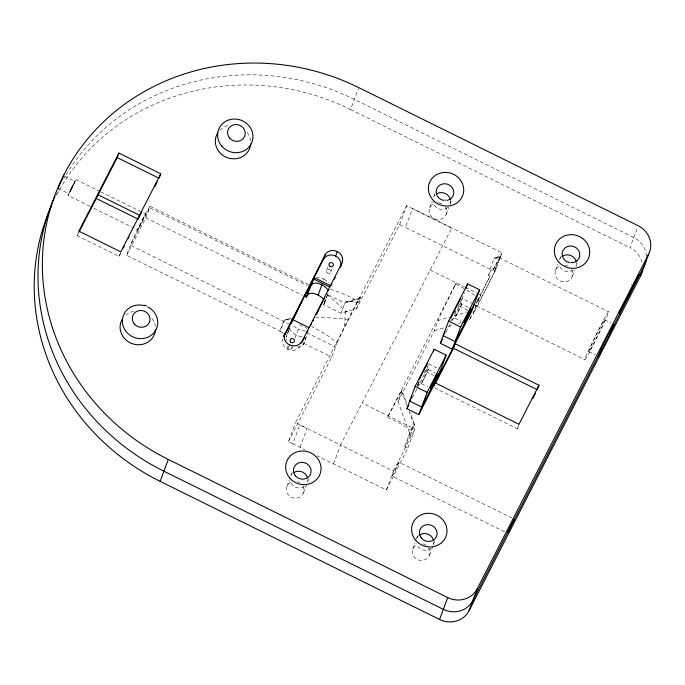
<?xml version="1.0" encoding="UTF-8"?>
<svg xmlns="http://www.w3.org/2000/svg" width="685" height="685" viewBox="0 0 685 685"><rect width="100%" height="100%" fill="white"/><g stroke="black" fill="none" stroke-linecap="round" stroke-linejoin="round"><path stroke-width="0.51" stroke-dasharray="3.42 2.57" d="M428.288 369.635L427.157 366.381M417.148 385.518L421.438 383.531L425.608 374.344M64.322 176.036L74.99 181.311L73.432 185.027M504.605 531.825L392.128 476.229L398.422 463.146L399.03 462.247L512.448 518.314M399.047 462.281L392.18 476.195M89.958 206.331L67.978 195.456L71.634 187.519M71.12 188.392L75.881 179.513L71.137 189.873M288.719 330.17L289.609 327.653L285.979 337.345L289.764 327.901M406.693 205.68L295.475 422.662L340.531 445.027L451.749 228.045L406.693 205.68L399.68 224.543L356.551 308.687L341.061 313.268L323.68 304.679L325.589 299.91L324.562 302.881L324.587 301.46M356.551 308.687L360.593 297.555L346.327 301.768L349.196 301.306L355.095 302.025M326.702 270.447L328.089 266.688M56.47 194.882L56.941 193.607M57.42 192.339L57.651 191.706M58.122 190.439L58.362 189.805M121.014 252.645L119.113 256.37L77.199 235.649L78.869 231.153M119.113 256.37L120.783 251.866M291.168 318.405A26.253 8.828 3.2 0 0 288.231 318.945L284.438 320.571A8.725 2.937 3.2 0 0 284.07 321.111L280.293 331.257L126.665 255.308L130.433 245.161A22.459 0.865 -63.7 0 1 142.78 219.054L145.622 213.985L137.916 229.792L134.876 228.55M126.665 255.308L145.862 217.83L149.63 207.683L307.385 285.662M56.727 194.925A222.813 208.702 20.4 0 1 350.583 109.531L358.375 88.588M283.41 333.252L279.72 331.42L283.487 321.274C284.78 318.063 295.757 319.981 285.662 319.801L287.049 319.287M287.837 349.367L289.087 345.993M295.004 338.236L298.352 329.237L294.738 326.873L292.623 324.502M323.662 280.122L324.065 279.035L322.507 278.35L316.778 277.339M297.341 346.815C303.327 348.545 305.056 341.37 305.981 336.951M302.898 345.249L307.642 333.21L335.496 346.987M323.68 304.679L327.456 294.533L344.838 303.121L360.327 298.54M324.399 303.267L328.329 292.735L327.233 295.655M292.82 443.692L288.462 441.525L295.475 422.662M341.061 313.268L344.838 303.121M288.462 441.525L331.72 357.133L337.037 342.851L326.599 334.7L311.709 326.548M300.073 447.288L307.085 428.425L299.833 424.846L292.82 443.709L304.851 449.66M286.904 486.496L289.301 480.039M292.135 472.419L290.671 476.349A8.914 8.348 20.4 0 1 292.341 473.772M330.384 289.241L339.606 292.298L349.11 296.502L357.921 301.306L357.45 302.59L358.178 301.28A29.172 1.122 -63.7 0 1 358.409 300.869L360.515 297.555L358.409 300.869M303.489 493.02L306.914 483.798M308.721 478.943L307.265 482.874A8.914 8.348 20.4 0 0 307.805 479.705M494.938 271.645L494.407 271.38L496.514 267.27L489.989 269.196L405.451 227.411L412.464 208.548L501.951 252.782L494.938 271.645L473.421 313.644L472.898 313.379L475.775 305.63A26.741 1.027 -63.7 0 1 477.556 300.843L478.087 301.1A26.741 1.027 -63.7 0 1 490.117 275.884L488.431 275.045L491.051 269.916L492.746 270.755A26.741 1.027 -63.7 0 1 499.981 258.074L608.58 311.726M333.544 463.839L340.556 444.976L393.404 471.092L386.391 489.955L317.275 455.825M429.606 207.889L432.012 201.433M434.847 193.812L433.382 197.742A8.914 8.348 20.4 0 1 435.043 195.165M446.192 214.414L448.94 207.033M449.968 204.267L451.432 200.337M386.391 489.955L407.9 447.956L404.758 446.406L410.401 435.395L398.002 401.59L402.035 390.441L407.121 404.364M398.002 401.59L434.341 330.632L438.117 320.486L449.12 317.232M454.986 285.542L456.193 282.802L387.479 417.396L401.538 390.981M417.336 388.232L425.907 371.501L428.39 364.831M404.758 446.406L411.342 429.204M410.401 435.395L414.434 424.255L409.664 411.317M451.766 321.017L459.387 306.144L464.396 292.666M407.9 447.956L414.913 429.093L362.082 402.977M470.741 316.581L469.371 320.272L472.898 313.379M477.873 299.987L478.515 298.275L478.027 297.855M473.421 313.644L476.306 305.895A26.741 1.027 -63.7 0 0 484.218 292.187A26.741 1.027 -63.7 0 0 497.43 264.924L496.908 264.667A26.741 1.027 -63.7 0 0 499.459 257.808L500.495 256.121L495.315 257.671L496.779 257.226M478.087 301.1L480.433 294.781L490.117 275.884M489.989 269.196L493.765 259.05A16.586 5.771 27.1 0 1 495.949 257.483L499.648 257.286L500.05 256.661M494.407 271.38L496.908 264.667M412.721 549.139L415.127 542.683M416.497 538.992L417.961 535.053M429.581 554.944L434.812 540.859M555.441 270.515L557.847 264.059M560.681 256.43L559.217 260.368A8.914 8.348 20.4 0 1 560.732 257.731M572.3 276.303L574.698 269.847M577.172 263.203L576.076 266.157A8.914 8.348 20.4 0 0 576.453 262.877M434.427 387.787L517.303 428.759L518.973 424.263M641.991 262.192A22.28 20.867 20.4 0 0 630.02 247.662L637.803 226.718M291.767 348.417L292.504 346.439M330.692 272.416L332.91 266.491M631.613 285.148L631.921 284.378M475.176 305.382L475.399 304.893M476.024 303.549L476.649 302.213M476.974 301.52L477.471 300.458M477.813 299.739L478.515 298.275M73.518 185.036L71.942 188.255M71.026 188.76L68.885 193.692L71.094 189.771M618.016 311.495L618.238 311.041M425.299 376.288L428.211 369.643L425.924 373.719M425.137 376.63L423.407 380.038M71.934 186.911L75.007 181.337M458.154 312.189L461.75 304.345L460.645 301.023M457.828 312.839L454.883 318.208L461.219 321.359M71.651 188.683L68.003 195.49M345.249 311.101A26.056 2.543 -84.8 0 1 344.332 327.79A22.459 0.865 -63.7 0 1 348.023 320.511L349.478 317.669A44.671 1.721 -63.7 0 1 351.602 313.567A44.439 1.712 -63.7 0 1 357.065 302.95L357.921 301.306M77.199 235.649L78.621 232.857M454.592 286.304L440.609 314.757A17.622 0.676 -63.7 0 0 438.075 320.563M417.311 386.194L420.17 380.612M423.981 373.179L426.841 367.597M454.6 313.396L456.03 310.605M457.94 306.889L460.32 302.239M460.791 301.306L462.221 298.523L473.275 303.986M412.575 397.531L416.865 389.166M446.055 332.165L451.295 321.941M492.746 270.755L501.951 252.782M408.534 436.259L414.168 425.248L409.433 412.319M499.091 259.461L500.29 257.123L493.765 259.05M393.404 471.092L414.913 429.093M517.303 428.759L518.768 425.899M423.184 380.458L421.438 383.531M418.347 383.275L419.288 381.502M468.112 307.368L461.75 304.226C457.417 309.389 457.452 318.508 450.405 320.392M421.403 383.557L427.74 386.725M279.72 331.42L280.293 331.257M454.129 315.751L467.136 311.898M434.341 330.632L444.351 327.678M448.35 326.488L453.359 325.007M458.359 323.525L461.365 322.644M495.94 257.474L499.648 257.286M305.638 330.932L302.436 330.684L298.352 329.237M348.622 319.347L333.852 318.14A142.694 47.993 3.2 0 0 328.791 317.831L322.712 317.557A115.911 38.977 3.2 0 0 315.742 317.36M301.939 336.763C296.973 336.07 290.979 333.364 289.652 328.106M455.688 284.172L464.053 288.453M75.898 179.547L98.82 190.867M100.738 191.817L145.622 213.985M428.262 369.592L435.549 373.188M350.583 109.531L630.02 247.662M499.459 257.808L499.981 258.074M604.641 319.724L611.2 322.969M430.257 269.976L464.584 286.947M465.517 287.409L476.709 292.94M477.642 293.394L480.433 294.781M588.869 351.688L595.436 354.933M475.775 305.63L476.306 305.895M476.426 305.981L584.93 359.676M459.387 306.144L467.675 310.236M149.964 206.288L308.712 284.763M145.862 217.83L302.659 295.338M428.741 363.881L437.955 368.436M58.225 188.418L68.885 193.692M425.907 371.501L434.196 375.603M93.785 208.223L133.926 228.079M299.525 324.664L306.974 328.355M289.952 324.467L130.433 245.161L149.63 207.683A22.459 0.865 -63.7 0 0 142.78 219.054L137.745 229.972M284.335 333.706L287.101 335.076M303.866 343.356L331.72 357.133M399.68 224.543L405.451 227.411M324.065 279.035L329.374 283.17M466.819 290.046L474.851 295.355M327.079 294.661L334.023 300.39A89.846 27.571 50.8 0 1 338.681 304.619L345.257 310.956L347.072 311.658A42.984 14.959 27.1 0 1 351.602 313.567M286.681 340.479L287.101 341.079M461.75 304.226L460.979 302.71M286.347 339.888L285.945 338.767M406.881 405.357L401.77 391.443A17.622 0.676 -63.7 0 0 401.513 391.041M300.193 345.899A9.265 8.674 20.4 0 1 287.863 349.316A9.265 8.674 20.4 0 1 282.751 339.032M291.853 346.815A2.226 2.089 20.4 0 1 290.851 349.307A2.226 2.089 20.4 0 1 288.051 348.682A2.226 2.089 20.4 0 1 288.111 345.968M419.04 381.973A13.289 0.514 -63.7 0 1 416.942 385.809M455.165 311.444A13.289 0.514 -63.7 0 1 454.617 312.548M125.732 315.117A17.827 16.697 20.4 0 1 133.626 311.41M151.873 318.345A17.827 16.697 20.4 0 1 155.307 326.402M219.765 130.304A17.827 16.697 20.4 0 1 228.867 125.458M247.122 132.393A17.827 16.697 20.4 0 1 250.701 142.163M646.366 256.336A22.28 20.867 20.4 0 0 633.788 237.515L354.359 99.385A222.813 208.702 20.4 0 0 64.022 178.374M450.439 200.243A8.914 8.348 20.4 0 1 449.66 204.952M447.699 207.409A8.914 8.348 20.4 0 1 438.691 208.805A8.914 8.348 20.4 0 1 432.911 201.775M431.242 548.043A8.914 8.348 20.4 0 1 416.429 543.899M416.771 538.29A8.914 8.348 20.4 0 1 418.612 535.747M433.742 541.595A8.914 8.348 20.4 0 1 433.074 545.491M304.311 486.538A8.914 8.348 20.4 0 1 290.371 481.238M445.455 207.093A8.914 8.348 20.4 0 1 442.236 218.661A8.914 8.348 20.4 0 1 430.043 214.705A8.914 8.348 20.4 0 1 434.102 203.402M438.503 202.786A8.914 8.348 20.4 0 1 441.714 203.719M571.632 269.684A8.914 8.348 20.4 0 1 567.848 281.081A8.914 8.348 20.4 0 1 555.835 276.603A8.914 8.348 20.4 0 1 560.45 265.515M564.877 265.095A8.914 8.348 20.4 0 1 568.045 266.157M428.493 547.64A8.914 8.348 20.4 0 1 425.839 559.362A8.914 8.348 20.4 0 1 413.492 555.937A8.914 8.348 20.4 0 1 416.994 544.447M423.047 543.899A8.914 8.348 20.4 0 1 426.019 545.209M303.181 486.478A8.914 8.348 20.4 0 1 298.994 497.515A8.914 8.348 20.4 0 1 287.203 493.046A8.914 8.348 20.4 0 1 291.399 482.009M297.487 481.726A8.914 8.348 20.4 0 1 299.705 482.711M573.362 269.907A8.914 8.348 20.4 0 1 558.96 264.504M413.911 424.846A17.622 0.676 -63.7 0 1 414.211 425.171M411.325 429.255A26.355 1.01 -63.7 0 1 413.963 424.726M387.487 417.482A42.196 14.685 27.1 0 1 410.803 430.266M500.024 256.721A17.622 0.676 -63.7 0 1 500.333 257.038M344.752 303.078A17.622 6.131 27.1 0 1 349.239 301.349M349.144 301.263A26.355 9.179 27.1 0 1 357.339 302.59M336.994 342.902A32.041 1.233 -63.7 0 1 344.324 327.901M488.431 275.045A26.741 1.027 -63.7 0 1 491.051 269.916M326.993 272.707A2.226 2.089 20.4 0 0 330.769 272.245A2.226 2.089 20.4 0 0 328.329 269.342A2.226 2.089 20.4 0 0 326.993 272.707M590.821 349.624A26.741 1.027 -63.7 0 0 608.64 311.838A26.741 1.027 -63.7 0 0 590.804 345.642A26.741 1.027 -63.7 0 0 590.821 349.624M592.799 344.983A17.827 0.685 -63.7 0 0 604.675 319.792A17.827 0.685 -63.7 0 0 592.79 342.329A17.827 0.685 -63.7 0 0 592.799 344.983"/><path stroke-width="1.03" d="M291.819 322.275L296.956 311.461M633.548 285.885L635.252 282.169A18.598 0.711 -63.7 0 0 635.389 281.792C635.166 280.927 631.913 289.335 633.599 285.397A17.776 0.685 -63.7 0 1 633.736 285.02L634.798 282.64M55.031 196.047A222.813 208.702 20.4 0 0 163.903 471.203L443.341 609.333A22.28 20.867 20.4 0 0 472.821 600.608L514.358 519.256L507.585 532.742M629.258 294.259L631.459 289.181M62.386 178.973L62.626 178.34M62.857 177.706L63.919 174.855A222.813 208.702 20.4 0 1 358.734 87.611L638.172 225.742A22.28 20.867 20.4 0 1 648.609 254.195L640.449 276.123L469.045 610.755A22.28 20.867 20.4 0 1 439.565 619.48L160.136 481.349A222.813 208.702 20.4 0 1 51.683 205.243M79.1 231.924L117.195 157.567L118.865 153.072L160.778 173.785L159.442 177.381M160.136 481.349L168.287 459.429A222.813 208.702 20.4 0 1 63.919 174.855M284.035 335.787L325.033 255.008L323.363 259.504L304.868 295.603M290.988 323.894L292.615 319.535L309.38 327.824M304.568 296.288L306.486 297.23C308.438 290.543 310.408 279.694 319.51 283.881C323.003 285.14 326.651 287.238 328.209 290.765M306.486 297.23L314.115 277.553L330.881 285.833L331.857 283.941M289.404 345.154L289.507 344.872A9.265 8.674 20.4 0 1 284.977 333.056M323.851 299.747L321.736 297.376L318.123 295.012L322.447 283.402M301.135 343.176L341.798 263.288L340.462 266.893M340.496 267.107A9.265 8.674 20.4 0 0 335.633 256.062L337.328 251.506M479.637 289.815L460.594 326.993L452.314 349.239L440.344 343.322L448.615 321.077L467.658 283.89L479.637 289.815L471.366 312.06L418.835 414.605L406.864 408.688L415.136 386.434L434.179 349.256L446.158 355.173L437.886 377.426M433.459 351.208L434.179 349.256M418.835 414.605L427.115 392.359L446.158 355.173M465.851 288.77L467.658 283.89M434.136 385.518L435.138 382.829L518.973 424.263L538.967 385.227L455.14 343.784L453.47 348.28L435.42 383.506M439.565 619.48L447.716 597.56A22.28 20.867 20.4 0 0 477.197 588.835L648.609 254.195M537.631 388.815L538.967 385.227M469.045 610.755L477.197 588.835M622.879 306.709L623.162 305.947M623.829 304.157L621.997 308.122M629.241 294.028L627.674 297.084L631.998 288.899M625.859 300.766L627.931 296.203L625.174 301.588L625.713 300.544M637.161 278.692L639.242 274.128L636.476 279.514L637.016 278.461M630.894 290.371L630.2 291.784L632.914 286.416L631.955 288.582A17.193 0.659 -63.7 0 1 630.757 290.997L630.697 291.125M630.106 292.486L630.448 291.75M631.904 288.693L632.366 287.52L631.407 289.181M619.814 312.069L621.132 309.235L619.42 313.447L620.353 310.947L619.651 312.309M630.568 291.39L631.382 289.789M633.514 285.799L634.593 283.059M619.36 312.908L619.163 313.413L619.446 312.831M634.421 284.172L636.031 280.405L634.824 282.503M138.284 218.926L138.661 218.172M139.029 217.453L139.38 216.768M118.865 153.072L78.869 231.153L120.783 251.866L160.778 173.785M123.394 247.996L124.353 246.138M128.163 238.697L129.114 236.839M140.511 214.585L141.47 212.718M154.819 186.662L157.199 182.004M283.855 336.635L301.854 301.486M308.695 288.531L314.098 278.324M302.076 342.072L304.508 337.32M306.949 332.576L307.916 330.675M316.213 314.483L318.14 310.716M334.289 279.189L335.265 277.288M412.079 396.418L409.698 401.067L421.669 406.984L440.72 369.806M445.079 331.985L443.178 335.701L455.148 341.618L474.2 304.44M406.864 408.688L408.765 404.963M440.344 343.322L442.245 339.606M532.904 398.285L535.345 393.524M514.247 519.735L598.519 355.207M613.751 325.461L644.225 265.977A22.28 20.867 20.4 0 0 646.075 260.48M139.723 216.118L140.04 215.51L98.118 194.797M307.633 294.978C310.185 291.853 315.04 293.651 318.123 295.012M571.221 262.329L572.189 262.329M444.719 200.029L445.687 200.088M291.399 319.749L292.718 319.972A25.157 0.968 -63.7 0 1 293.856 318.046A22.459 0.865 -63.7 0 1 305.87 293.711A22.459 0.865 -63.7 0 1 310.262 287.075M144.783 305.21L146.325 305.724M448.615 321.077L460.594 326.993M117.195 157.567L159.108 178.28M313.576 279L329.416 286.827M453.47 348.28L537.297 389.714M96.243 198.453L138.165 219.174M415.136 386.434L427.115 392.359M168.287 459.429L447.716 597.56M323.303 259.469A9.265 8.674 20.4 0 1 335.633 256.062M301.862 341.404A9.265 8.674 20.4 0 1 289.541 344.812M341.866 263.323A9.265 8.674 20.4 0 0 337.303 251.566A9.265 8.674 20.4 0 0 324.973 254.974M58.422 188.366A6.91 0.471 -64.3 0 1 58.276 188.452M58.293 188.084A6.91 0.471 -64.3 0 1 62.207 179.299M419.331 379.37A13.289 0.514 -63.7 0 1 427.106 364.223M427.723 363.307A13.289 0.514 -63.7 0 1 427.817 363.221M450.798 318.362A13.289 0.514 -63.7 0 1 460.722 298.651M147.669 306.931A17.827 16.697 20.4 0 1 150.94 335.504A17.827 16.697 20.4 0 1 122.718 324.45A17.827 16.697 20.4 0 1 144.638 305.75M155.427 329.793A17.827 16.697 20.4 0 1 132.522 343.784A17.827 16.697 20.4 0 1 122.555 318.731M250.667 143.85A17.827 16.697 20.4 0 1 227.762 157.833A17.827 16.697 20.4 0 1 217.804 132.787M443.503 200.388A8.914 8.348 20.4 0 1 437.45 187.416A8.914 8.348 20.4 0 1 452.134 187.519A8.914 8.348 20.4 0 1 447.04 200.414M569.929 262.723A8.914 8.348 20.4 0 1 563.335 249.802A8.914 8.348 20.4 0 1 578.174 249.862A8.914 8.348 20.4 0 1 572.617 262.732M436.328 194.086A8.914 8.348 20.4 0 1 450.276 199.386M419.263 535.199A8.914 8.348 20.4 0 1 433.417 539.891M293.625 472.693A8.914 8.348 20.4 0 1 307.565 477.993M642.299 270.626A22.28 20.867 20.4 0 1 640.449 276.123M561.931 256.61A8.914 8.348 20.4 0 1 576.333 262.021M316.538 313.944A22.459 0.865 -63.7 0 1 324.407 298.694M310.416 325.795A40.569 1.558 -63.7 0 1 311.273 324.159M312.591 321.633A40.569 1.558 -63.7 0 1 313.422 320.066M292.161 318.268A26.253 8.828 3.2 0 1 293.874 318.071M430.463 387.941L437.364 374.087L430.514 388.035M463.942 322.575L470.843 308.721L463.942 322.575M621.492 309.098L624.574 302.513L621.492 309.098M329.502 265.96A2.226 2.089 20.4 0 0 333.278 265.497A2.226 2.089 20.4 0 0 330.838 262.595A2.226 2.089 20.4 0 0 329.502 265.96M290.577 341.961A2.226 2.089 20.4 0 0 294.353 341.498A2.226 2.089 20.4 0 0 291.913 338.595A2.226 2.089 20.4 0 0 290.577 341.961M134.354 324.005A8.914 8.348 20.4 0 0 149.45 322.113A8.914 8.348 20.4 0 0 139.62 310.536A8.914 8.348 20.4 0 0 134.354 324.005M221.675 146.042A17.827 16.697 20.4 0 0 251.883 142.386A17.827 16.697 20.4 0 0 232.335 119.156A17.827 16.697 20.4 0 0 221.675 146.042M229.595 138.053A8.914 8.348 20.4 0 0 244.691 136.161A8.914 8.348 20.4 0 0 234.869 124.584A8.914 8.348 20.4 0 0 229.595 138.053M421.164 537.828A8.914 8.348 20.4 0 0 436.371 536.638A8.914 8.348 20.4 0 0 427.115 524.65A8.914 8.348 20.4 0 0 421.164 537.828M295.449 475.852A8.914 8.348 20.4 0 0 310.553 474.029A8.914 8.348 20.4 0 0 300.775 462.409A8.914 8.348 20.4 0 0 295.449 475.852M432.483 199.463A17.827 16.697 20.4 0 0 462.666 195.687A17.827 16.697 20.4 0 0 443.015 172.534A17.827 16.697 20.4 0 0 432.483 199.463M558.463 261.738A17.827 16.697 20.4 0 0 588.646 257.928A17.827 16.697 20.4 0 0 568.97 234.792A17.827 16.697 20.4 0 0 558.463 261.738M415.718 540.337A17.827 16.697 20.4 0 0 445.909 536.595A17.827 16.697 20.4 0 0 426.284 513.416A17.827 16.697 20.4 0 0 415.718 540.337M289.772 478.07A17.827 16.697 20.4 0 0 319.964 474.294A17.827 16.697 20.4 0 0 300.304 451.141A17.827 16.697 20.4 0 0 289.772 478.07M602.192 349.59A17.827 0.685 -63.7 0 0 614.06 324.425A17.827 0.685 -63.7 0 0 602.158 346.995A17.827 0.685 -63.7 0 0 602.192 349.59"/></g></svg>
